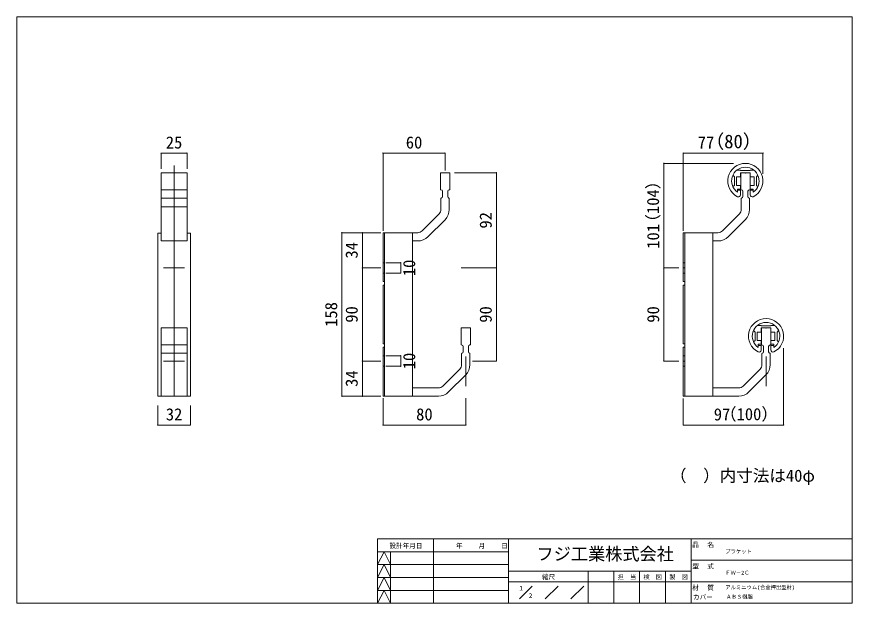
# Model space of a CAD drawing. Units: millimetres at full size, sheet at 1:2. Extents: x -386 to 422, y -284 to 283.
import ezdxf
from ezdxf.enums import TextEntityAlignment as Align

# ---------------------------------------------------------------- set-up
doc = ezdxf.new("R2010")
doc.units = ezdxf.units.MM
doc.header["$LTSCALE"] = 2
doc.header["$PDMODE"] = 32
doc.header["$PDSIZE"] = 0.4
doc.linetypes.add('DASHED1', pattern=[1.8, 1.2, -0.6])
doc.linetypes.add('DASHED2', pattern=[3, 2, -1])
for name, color, linetype, lineweight in [('0-0', 4, 'Continuous', 5), ('8-0', 7, 'Continuous', 5), ('F-0', 7, 'Continuous', 18)]:
    doc.layers.add(name, color=color, linetype=linetype, lineweight=lineweight)
doc.layers.add('7-0', color=4, linetype='Continuous')
doc.styles.add('ＭＳ ゴシック', font='')
doc.styles.get('ＭＳ ゴシック').set_extended_font_data('MS Gothic')

msp = doc.modelspace()

# ---------------------------------------------------------------- linework, layer by layer
at = {"layer": '0-0'}
for p, q in [((-246.577, 150.605), (-221.577, 150.605)), ((-32.092, 150.605), (27.908, 150.605)), ((77.488, 39.782), (77.488, 131.782)), ((-71.92, 73.782), (-71.92, -84.218)), ((-52.092, 39.782), (-52.092, 73.782)), ((-52.092, 39.782), (-52.092, -50.218)), ((77.488, -50.218), (77.488, 39.782)), ((-52.092, -50.218), (-52.092, -84.218)), ((-249.827, -112.145), (-218.327, -112.145)), ((-32.092, -112.145), (47.908, -112.145))]:
    msp.add_line(p, q, dxfattribs=at)
at = {"layer": '8-0', "color": 4}
for p, q in [((-246.577, 150.605), (-246.577, 135.409)), ((-221.577, 150.605), (-221.577, 135.409)), ((-32.092, 150.605), (-32.092, 75.564)), ((27.908, 150.605), (27.908, 133.818)), ((258.174, 150.605), (258.174, 75.484)), ((258.174, 150.605), (335.174, 150.605)), ((335.174, 150.605), (335.174, 130.702)), ((239.368, 140.782), (306.582, 140.782)), ((77.488, 131.782), (36.863, 131.782)), ((-71.92, 73.782), (-34.092, 73.782)), ((-52.092, 73.782), (-34.092, 73.782)), ((-14.993, 44.782), (-29.353, 44.782)), ((-14.993, 44.782), (-14.993, 34.782)), ((-52.092, 39.782), (-34.092, 39.782)), ((-52.092, 39.782), (-34.092, 39.782)), ((-14.993, 34.782), (-29.353, 34.782)), ((77.488, 39.782), (43.408, 39.782)), ((239.368, 39.782), (253.79, 39.782)), ((239.368, 39.782), (253.79, 39.782)), ((355.174, -112.145), (355.174, -37.952)), ((-14.993, -45.218), (-29.353, -45.218)), ((-14.993, -45.218), (-14.993, -55.218)), ((-52.092, -50.218), (-34.092, -50.218)), ((-14.993, -55.218), (-29.353, -55.218)), ((77.488, -50.218), (54.329, -50.218)), ((239.368, -50.218), (253.79, -50.218)), ((-71.92, -84.218), (-34.092, -84.218)), ((-52.092, -84.218), (-34.092, -84.218)), ((-32.092, -112.145), (-32.092, -86.2)), ((47.908, -112.145), (47.908, -86.2)), ((258.174, -112.145), (258.174, -86.535)), ((-249.827, -112.145), (-249.827, -93.133)), ((-218.327, -112.145), (-218.327, -93.133)), ((258.174, -112.145), (355.174, -112.145))]:
    msp.add_line(p, q, dxfattribs=at)
at = {"layer": '8-0', "color": 6, "lineweight": 18}
for p, q in [((-234.077, 138.838), (-234.077, -84.218)), ((-244.269, 39.782), (-223.885, 39.782)), ((47.908, -45.891), (47.908, -74.413)), ((338.174, -45.891), (338.174, -74.413)), ((-244.269, -50.218), (-223.885, -50.218))]:
    msp.add_line(p, q, dxfattribs=at)
at = {"layer": '8-0'}
for p, q in [((306.074, 129.282), (307.574, 127.782)), ((313.574, 134.182), (309.897, 134.182)), ((313.574, 134.182), (313.574, 133.782)), ((322.774, 133.782), (313.574, 133.782)), ((322.092, 131.782), (313.592, 131.782)), ((313.924, 131.782), (322.424, 131.782)), ((318.174, 131.559), (318.174, 131.782)), ((326.45, 134.182), (322.774, 134.182)), ((322.774, 134.182), (322.774, 133.782)), ((322.774, 131.782), (322.774, 127.782)), ((330.274, 129.282), (328.774, 127.782)), ((307.574, 127.782), (307.574, 123.932)), ((307.574, 123.932), (307.874, 123.782)), ((307.874, 123.782), (307.574, 123.632)), ((307.574, 123.632), (307.574, 119.482)), ((309.574, 127.782), (309.574, 119.482)), ((313.574, 127.782), (309.574, 127.782)), ((326.774, 127.782), (322.774, 127.782)), ((328.774, 123.932), (328.474, 123.782)), ((328.774, 123.632), (328.474, 123.782)), ((328.774, 127.782), (328.774, 123.932)), ((328.774, 123.632), (328.774, 119.482)), ((307.574, 119.482), (306.074, 118.282)), ((313.574, 119.482), (309.574, 119.482)), ((310.574, 115.982), (310.574, 112.878)), ((313.574, 115.982), (310.574, 115.982)), ((313.596, 114.782), (310.574, 114.782)), ((313.574, 115.982), (313.574, 119.482)), ((313.574, 110.228), (313.574, 114.782)), ((322.774, 115.982), (322.774, 119.482)), ((325.774, 115.982), (322.774, 115.982)), ((322.774, 110.417), (322.774, 114.782)), ((322.774, 114.782), (322.774, 110.417)), ((325.774, 114.782), (322.774, 114.782)), ((322.774, 114.782), (322.774, 110.417)), ((325.774, 115.982), (325.774, 112.878)), ((328.774, 119.482), (330.274, 118.282)), ((310.775, 108.498), (310.574, 108.576)), ((325.572, 108.498), (325.774, 108.576)), ((-32.092, 44.782), (-30.592, 44.782)), ((258.174, 44.782), (259.674, 44.782)), ((-32.092, 34.782), (-30.592, 34.782)), ((258.174, 34.782), (259.674, 34.782)), ((333.574, -15.818), (329.897, -15.818)), ((333.574, -15.818), (333.574, -16.218)), ((346.45, -15.818), (342.774, -15.818)), ((342.774, -15.818), (342.774, -16.218)), ((326.074, -20.718), (327.574, -22.218)), ((327.574, -22.218), (327.574, -26.068)), ((329.574, -22.218), (329.574, -30.518)), ((333.574, -22.218), (329.574, -22.218)), ((342.774, -16.218), (333.574, -16.218)), ((342.092, -18.218), (333.592, -18.218)), ((333.924, -18.218), (342.424, -18.218)), ((338.174, -18.517), (338.174, -18.218)), ((342.774, -18.218), (342.774, -22.218)), ((346.774, -22.218), (342.774, -22.218)), ((350.274, -20.718), (348.774, -22.218)), ((348.774, -22.218), (348.774, -26.068)), ((327.574, -30.518), (326.074, -31.718)), ((327.574, -26.068), (327.874, -26.218)), ((327.874, -26.218), (327.574, -26.368)), ((327.574, -26.368), (327.574, -30.518)), ((333.574, -30.518), (329.574, -30.518)), ((333.574, -34.018), (333.574, -30.518)), ((342.774, -34.018), (342.774, -30.518)), ((348.774, -26.068), (348.474, -26.218)), ((348.774, -26.368), (348.474, -26.218)), ((348.774, -26.368), (348.774, -30.518)), ((348.774, -30.518), (350.274, -31.718)), ((330.574, -34.018), (330.574, -37.122)), ((333.574, -34.018), (330.574, -34.018)), ((333.596, -35.218), (330.574, -35.218)), ((333.574, -39.772), (333.574, -35.218)), ((345.774, -34.018), (342.774, -34.018)), ((342.774, -39.583), (342.774, -35.218)), ((342.774, -35.218), (342.774, -39.583)), ((345.774, -35.218), (342.774, -35.218)), ((342.774, -35.218), (342.774, -39.583)), ((345.774, -34.018), (345.774, -37.122)), ((-32.092, -45.218), (-30.592, -45.218)), ((258.174, -45.218), (259.674, -45.218)), ((330.775, -41.502), (330.574, -41.424)), ((345.572, -41.502), (345.774, -41.424)), ((-32.092, -55.218), (-30.592, -55.218)), ((258.174, -55.218), (259.674, -55.218))]:
    msp.add_line(p, q, dxfattribs=at)
at = {"layer": '8-0', "linetype": 'DASHED2'}
for p, q in [((318.073, 131.532), (318.273, 131.532)), ((318.174, 131.631), (318.174, 131.433)), ((338.073, -18.468), (338.273, -18.468)), ((338.174, -18.369), (338.174, -18.567))]:
    msp.add_line(p, q, dxfattribs=at)
at = {"layer": '8-0', "color": 3, "lineweight": 18}
for p, q in [((-246.577, 115.282), (-221.577, 115.282)), ((23.408, 115.282), (23.908, 115.282)), ((25.408, 113.782), (25.408, 108.595)), ((30.408, 113.782), (30.408, 108.595)), ((32.408, 115.282), (31.908, 115.282)), ((313.674, 115.282), (314.174, 115.282)), ((315.674, 113.782), (315.674, 108.595)), ((320.674, 113.782), (320.674, 108.595)), ((322.674, 115.282), (322.174, 115.282)), ((-246.577, 107.282), (-221.577, 107.282)), ((23.908, 96.268), (23.908, 106.982)), ((31.908, 106.982), (31.908, 96.268)), ((314.174, 96.268), (314.174, 106.982)), ((322.174, 106.982), (322.174, 96.268)), ((-246.577, 98.782), (-221.577, 98.782)), ((5.665, 75.54), (22.151, 92.025)), ((295.931, 75.54), (312.416, 92.025)), ((27.808, 86.368), (11.322, 69.883)), ((318.073, 86.368), (301.588, 69.883)), ((-32.092, 73.782), (1.423, 73.782)), ((-32.092, 73.782), (-32.092, 26.532)), ((258.174, 73.782), (291.688, 73.782)), ((258.174, 73.782), (258.174, 26.532)), ((-246.577, 65.782), (-221.577, 65.782)), ((1.423, 65.782), (-3.592, 65.782)), ((291.688, 65.782), (286.674, 65.782)), ((-32.092, 26.532), (-30.592, 26.532)), ((258.174, 26.532), (259.674, 26.532)), ((-32.092, 23.032), (-32.092, -33.468)), ((-30.592, 23.032), (-32.092, 23.032)), ((258.174, 23.032), (258.174, -33.468)), ((259.674, 23.032), (258.174, 23.032)), ((-246.577, -18.218), (-221.577, -18.218)), ((-246.577, -34.718), (-221.577, -34.718)), ((-32.092, -33.468), (-30.592, -33.468)), ((-32.092, -36.968), (-32.092, -84.218)), ((-30.592, -36.968), (-32.092, -36.968)), ((43.408, -34.718), (43.908, -34.718)), ((45.408, -36.218), (45.408, -41.405)), ((50.408, -36.218), (50.408, -41.405)), ((52.408, -34.718), (51.908, -34.718)), ((258.174, -33.468), (259.674, -33.468)), ((258.174, -36.968), (258.174, -84.218)), ((259.674, -36.968), (258.174, -36.968)), ((333.674, -34.718), (334.174, -34.718)), ((335.674, -36.218), (335.674, -41.405)), ((340.674, -36.218), (340.674, -41.405)), ((342.674, -34.718), (342.174, -34.718)), ((-246.577, -42.718), (-221.577, -42.718)), ((43.908, -53.732), (43.908, -43.018)), ((51.908, -43.018), (51.908, -53.732)), ((334.174, -53.732), (334.174, -43.018)), ((342.174, -43.018), (342.174, -53.732)), ((25.665, -74.46), (42.151, -57.975)), ((47.808, -63.632), (31.322, -80.117)), ((315.931, -74.46), (332.416, -57.975)), ((338.073, -63.632), (321.588, -80.117)), ((-3.592, -76.218), (21.423, -76.218)), ((286.674, -76.218), (311.688, -76.218)), ((21.423, -84.218), (-32.092, -84.218)), ((311.688, -84.218), (258.174, -84.218))]:
    msp.add_line(p, q, dxfattribs=at)
at = {"layer": '8-0', "color": 1, "lineweight": 18}
for p, q in [((-246.577, 73.282), (-249.827, 73.282)), ((-221.577, 73.282), (-218.327, 73.282)), ((-30.592, -84.218), (-30.592, 73.782)), ((-3.592, 73.782), (-3.592, -84.218)), ((259.674, -84.218), (259.674, 73.782)), ((286.674, 73.782), (286.674, -84.218)), ((-246.577, -84.218), (-249.827, -84.218))]:
    msp.add_line(p, q, dxfattribs=at)
at = {"layer": '8-0', "color": 1}
for p, q in [((-249.827, -84.218), (-249.827, 73.282)), ((-218.327, -84.218), (-218.327, 73.282))]:
    msp.add_line(p, q, dxfattribs=at)
at = {"layer": '8-0', "linetype": 'DASHED1'}
for p, q in [((258.174, 39.782), (259.674, 39.782)), ((258.174, -50.218), (259.674, -50.218))]:
    msp.add_line(p, q, dxfattribs=at)
at = {"layer": '8-0', "color": 4}
msp.add_lwpolyline([(239.368, -50.218), (239.368, 39.782), (239.368, 140.782)], dxfattribs=at)
at = {"layer": '8-0', "color": 3, "lineweight": 18}
for points in [[(-221.577, 65.782), (-221.577, 131.782), (-246.577, 131.782), (-246.577, 65.782)], [(23.408, 115.282), (23.408, 131.782), (32.408, 131.782), (32.408, 115.282)], [(313.674, 115.282), (313.674, 131.782), (322.674, 131.782), (322.674, 115.282)], [(-221.577, -84.218), (-221.577, -18.218), (-246.577, -18.218), (-246.577, -84.218)], [(43.408, -34.718), (43.408, -18.218), (52.408, -18.218), (52.408, -34.718)], [(333.674, -34.718), (333.674, -18.218), (342.674, -18.218), (342.674, -34.718)]]:
    msp.add_lwpolyline(points, dxfattribs=at)
at = {"layer": '8-0'}
for points in [[(322.774, 131.782), (313.574, 131.782), (313.574, 127.782)], [(326.774, 127.782), (326.774, 119.482), (322.774, 119.482)], [(342.774, -18.218), (333.574, -18.218), (333.574, -22.218)], [(346.774, -22.218), (346.774, -30.518), (342.774, -30.518)]]:
    msp.add_lwpolyline(points, dxfattribs=at)
at = {"layer": '8-0', "color": 1, "lineweight": 18}
msp.add_lwpolyline([(-246.577, -84.218), (-221.577, -84.218), (-218.327, -84.218)], dxfattribs=at)
at = {"layer": '8-0', "linetype": 'DASHED2'}
for centre in [(318.174, 131.532), (338.174, -18.468)]:
    msp.add_circle(centre, 0.1, dxfattribs=at)
at = {"layer": '8-0'}
for centre, radius, start, end in [((318.174, 123.782), 17, 296.55514, 243.44486), ((318.174, 123.782), 13.291, 304.87587, 235.12413), ((311.519, 110.423), 2.064, 248.87279, 354.58581), ((324.83, 110.417), 2.057, 180, 291.12721), ((338.174, -26.218), 17, 296.55514, 243.44486), ((338.174, -26.218), 13.291, 304.87587, 235.12413), ((331.519, -39.577), 2.064, 248.87279, 354.58581), ((344.83, -39.583), 2.057, 180, 291.12721)]:
    msp.add_arc(centre, radius, start, end, dxfattribs=at)
at = {"layer": '8-0', "color": 3, "lineweight": 18}
for centre, radius, start, end in [((23.908, 113.782), 1.5, 0, 90), ((31.908, 113.782), 1.5, 90, 180), ((314.174, 113.782), 1.5, 0, 90), ((322.174, 113.782), 1.5, 90, 180), ((24.208, 106.982), 0.3, 99.59407, 180), ((23.908, 108.757), 1.5, 279.59407, 0), ((31.908, 108.757), 1.5, 180, 260.40593), ((31.608, 106.982), 0.3, 0, 80.40593), ((314.474, 106.982), 0.3, 99.59407, 180), ((314.174, 108.757), 1.5, 279.59407, 0), ((322.174, 108.757), 1.5, 180, 260.40593), ((321.874, 106.982), 0.3, 0, 80.40593), ((17.908, 96.268), 6, 315, 0), ((17.908, 96.268), 14, 315, 0), ((308.174, 96.268), 6, 315, 0), ((308.174, 96.268), 14, 315, 0), ((1.423, 79.782), 6, 270, 315), ((291.688, 79.782), 6, 270, 315), ((1.423, 79.782), 14, 270, 315), ((291.688, 79.782), 14, 270, 315), ((43.908, -36.218), 1.5, 0, 90), ((51.908, -36.218), 1.5, 90, 180), ((334.174, -36.218), 1.5, 0, 90), ((342.174, -36.218), 1.5, 90, 180), ((44.208, -43.018), 0.3, 99.59407, 180), ((43.908, -41.243), 1.5, 279.59407, 0), ((51.908, -41.243), 1.5, 180, 260.40593), ((51.608, -43.018), 0.3, 0, 80.40593), ((334.474, -43.018), 0.3, 99.59407, 180), ((334.174, -41.243), 1.5, 279.59407, 0), ((342.174, -41.243), 1.5, 180, 260.40593), ((341.874, -43.018), 0.3, 0, 80.40593), ((37.908, -53.732), 6, 315, 0), ((37.908, -53.732), 14, 315, 0), ((328.174, -53.732), 6, 315, 0), ((328.174, -53.732), 14, 315, 0), ((21.423, -70.218), 6, 270, 315), ((21.423, -70.218), 14, 270, 315), ((311.688, -70.218), 6, 270, 315), ((311.688, -70.218), 14, 270, 315)]:
    msp.add_arc(centre, radius, start, end, dxfattribs=at)
at = {"layer": '8-0', "color": 4}
for p in [(-246.577, 150.605), (-221.577, 150.605), (-32.092, 150.605), (27.908, 150.605), (258.174, 150.605), (335.174, 150.605), (239.368, 140.782), (77.488, 131.782), (-71.92, 73.782), (-52.092, 73.782), (-14.993, 44.782), (-52.092, 39.782), (-14.993, 34.782), (77.488, 39.782), (239.368, 39.782), (-14.993, -45.218), (-52.092, -50.218), (-14.993, -55.218), (77.488, -50.218), (239.368, -50.218), (-71.92, -84.218), (-52.092, -84.218), (-249.827, -112.145), (-218.327, -112.145), (-32.092, -112.145), (47.908, -112.145), (258.174, -112.145), (355.174, -112.145)]:
    msp.add_point(p, dxfattribs=at)
at = {"layer": 'F-0'}
for p, q in [((16.609, -222.075), (16.609, -284.369)), ((89.286, -284.369), (89.286, -222.075)), ((265.787, -222.075), (265.787, -284.369)), ((-37.379, -234.533), (89.286, -234.533)), ((-24.92, -234.533), (-24.92, -284.369)), ((-37.379, -246.992), (89.286, -246.992)), ((265.787, -242.839), (421.523, -242.839)), ((89.286, -253.222), (265.787, -253.222)), ((166.116, -284.369), (166.116, -253.222)), ((191.034, -253.222), (191.034, -284.369)), ((215.952, -284.369), (215.952, -253.222)), ((240.869, -253.222), (240.869, -284.369)), ((-37.379, -259.451), (89.286, -259.451)), ((89.286, -263.604), (265.787, -263.604)), ((265.787, -263.604), (421.523, -263.604)), ((-37.379, -271.91), (89.286, -271.91)), ((99.669, -280.216), (112.128, -267.757)), ((124.586, -280.216), (137.045, -267.757)), ((149.504, -280.216), (161.963, -267.757))]:
    msp.add_line(p, q, dxfattribs=at)
msp.add_lwpolyline([(-386.228, -284.369), (421.523, -284.369), (421.523, 282.51), (-386.228, 282.51)], close=True, dxfattribs=at)
for points in [[(-37.379, -284.369), (-37.379, -222.075), (421.523, -222.075)], [(-24.92, -246.992), (-31.15, -234.533), (-37.379, -246.992)], [(-37.379, -259.451), (-31.15, -246.992), (-24.92, -259.451)], [(-24.92, -271.91), (-31.15, -259.451), (-37.379, -271.91)], [(-37.379, -284.369), (-31.15, -271.91), (-24.92, -284.369)]]:
    msp.add_lwpolyline(points, dxfattribs=at)

# ---------------------------------------------------------------- texts
at = {"layer": '0-0', "color": 7, "style": 'ＭＳ ゴシック'}
for s, p in [('25', (-242.077, 151.605)), ('60', (-10.092, 151.605)), ('32', (-242.077, -111.145)), ('80', (-0.092, -111.145))]:
    msp.add_text(s, height=11.73, dxfattribs=at).set_placement(p, align=Align.BOTTOM_LEFT)
for s, p in [('92', (76.488, 77.782)), ('34', (-53.092, 48.782)), ('158', (-72.92, -17.218)), ('90', (-53.092, -13.218)), ('90', (76.488, -13.218)), ('34', (-53.092, -75.218))]:
    msp.add_text(s, height=11.73, rotation=90, dxfattribs=at).set_placement(p, align=Align.BOTTOM_LEFT)
at = {"layer": '7-0', "color": 7, "style": 'ＭＳ ゴシック'}
msp.add_text('（\u3000）内寸法は40φ', height=11.73, dxfattribs=at).set_placement((245.354, -170.395), align=Align.BOTTOM_LEFT)
at = {"layer": '7-0', "style": 'ＭＳ ゴシック'}
for s, p in [('ブラケット', (298.709, -237.218)), ('ＦＷ－2Ｃ', (298.709, -257.7)), ('アルミニウム(合金押出型材)', (298.709, -271.938)), ('ＡＢＳ樹脂', (299.572, -281.051))]:
    msp.add_text(s, height=3.666, dxfattribs=at).set_placement(p, align=Align.BOTTOM_LEFT)
at = {"layer": '8-0', "style": 'ＭＳ ゴシック'}
for s, height, p in [('（80）', 13.2, (279.711, 151.431)), ('77', 11.73, (272.136, 151.605)), ('97', 11.73, (287.65, -111.145)), ('（100）', 11.73, (293.681, -110.943))]:
    msp.add_text(s, height=height, dxfattribs=at).set_placement(p, align=Align.BOTTOM_LEFT)
for s, p in [('（104）', (238.22, 75.826)), ('101', (238.368, 58.244)), ('10', (2.506, 31.782)), ('90', (238.368, -13.218)), ('10', (2.506, -58.218))]:
    msp.add_text(s, height=11.73, rotation=90, dxfattribs=at).set_placement(p, align=Align.BOTTOM_LEFT)
at = {"layer": 'F-0', "style": 'ＭＳ ゴシック'}
for s, height, p in [('設計年月日', 4.567, (-25.958, -232.457)), ('年', 4.567, (38.412, -232.457)), ('品', 4.567, (266.825, -231.419)), ('名', 4.567, (281.361, -231.419)), ('月', 4.567, (60.216, -232.457)), ('日', 4.567, (82.019, -232.457)), ('フジ工業株式会社', 12.18, (116.243, -246.42)), ('型', 4.567, (266.825, -252.184)), ('式', 4.567, (281.361, -252.184)), ('縮尺', 4.567, (121.472, -262.566)), ('担\u3000当', 4.263, (194.771, -262.289)), ('検\u3000図', 4.263, (219.689, -262.289)), ('製\u3000図', 4.263, (244.607, -262.289)), ('材', 4.567, (266.825, -272.948)), ('質', 4.567, (281.361, -272.948)), ('1', 4.567, (99.61, -273.315)), ('2', 4.567, (108.71, -280.622)), ('カバー', 4.567, (267.519, -282.048))]:
    msp.add_text(s, height=height, dxfattribs=at).set_placement(p, align=Align.BOTTOM_LEFT)

doc.saveas('drawing.dxf')
